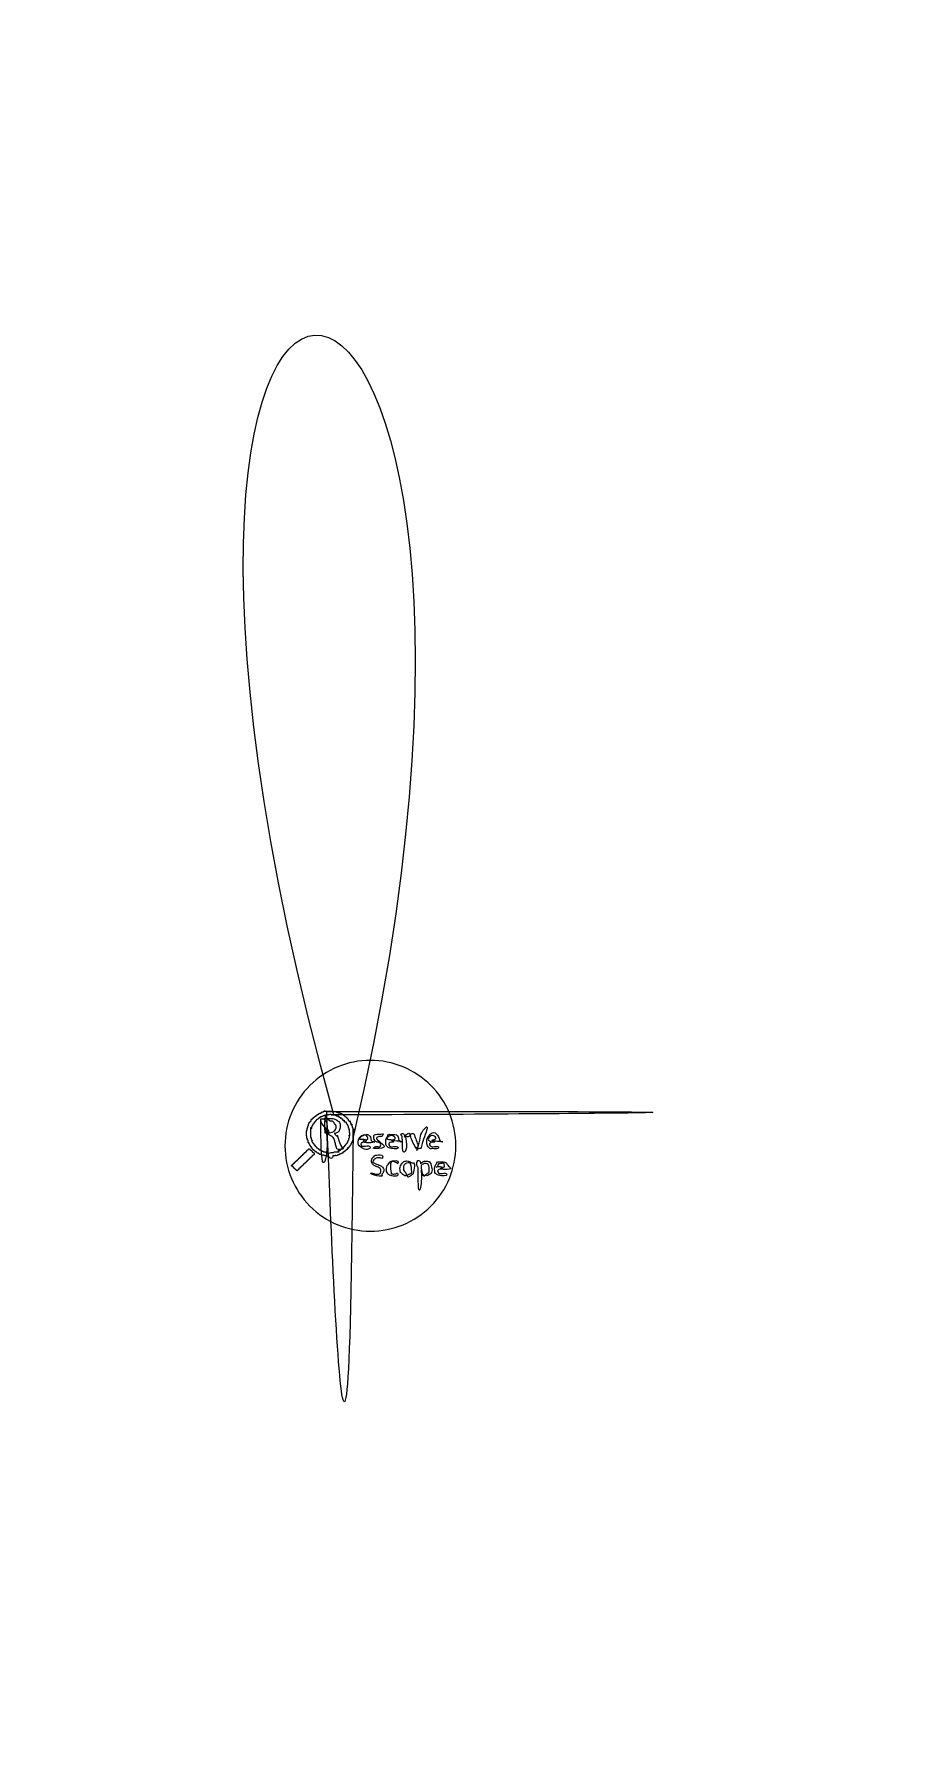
# Model space of a CAD drawing. Header units: inches. Extents: x -23 to 64, y -51 to 121.
import ezdxf

# ---------------------------------------------------------------- set-up
doc = ezdxf.new("R2010")
doc.units = ezdxf.units.IN
doc.header["$MEASUREMENT"] = 0
doc.layers.add('Layer 1', color=7, linetype='Continuous')

msp = doc.modelspace()

# ---------------------------------------------------------------- linework, layer by layer
at = {"layer": 'Layer 1'}
msp.add_lwpolyline([(18.94, 9.83, 0.414214), (10.42, 18.34, 0.414214), (1.91, 9.83, 0.414214), (10.42, 1.32, 0.414214)], format="xyb", close=True, dxfattribs=at)
for points, knots in [([(6.77, 12.9), (6.79, 12.86), (6.92, 12.89), (6.87, 12.87), (7.03, 12.84), (7.01, 12.78), (7.2, 12.81), (7.11, 12.75), (7.24, 12.78), (7.22, 12.76), (7.23, 12.71), (7.29, 12.72), (7.34, 12.7), (7.36, 12.64), (7.37, 12.65), (7.41, 12.6), (7.54, 12.63), (7.48, 12.57), (7.53, 12.6), (7.5, 12.54), (7.48, 12.52), (7.59, 12.49), (7.65, 12.52), (7.63, 12.48), (7.71, 12.55), (7.65, 12.37), (7.78, 12.34), (7.84, 12.37), (7.88, 12.44), (7.78, 12.24), (7.9, 12.18), (7.96, 12.22), (7.93, 12.16), (7.99, 12.19), (8.02, 12.16), (8.07, 12.1), (8.03, 12.04), (8.09, 12.07), (8.06, 11.95), (8.12, 12.01), (8.1, 11.99), (8.14, 11.95), (8.12, 11.88), (8.14, 11.93), (8.16, 11.83), (8.2, 11.84), (8.19, 11.8), (8.24, 11.78), (8.21, 11.65), (8.27, 11.71), (8.24, 11.54), (8.3, 11.63), (8.29, 11.4), (8.32, 11.51), (8.31, 11.4), (8.35, 11.39), (8.33, 11.26), (8.35, 11.16), (8.38, 11.13), (8.36, 10.74), (8.32, 10.94), (8.32, 10.83), (8.33, 10.67), (8.33, 10.68), (8.3, 10.53), (8.26, 10.55), (8.27, 10.49), (8.25, 10.39), (8.2, 10.37), (8.21, 10.2), (8.14, 10.29), (8.18, 10.18), (8.12, 10.23), (8.15, 10.1), (8.13, 10.12), (8.06, 10.11), (8.09, 10), (8.03, 10.05), (8.06, 10.07), (8.03, 9.98), (7.96, 9.96), (7.99, 9.91), (7.93, 9.93), (7.96, 9.86), (7.92, 9.9), (7.93, 9.89), (7.87, 9.85), (7.9, 9.78), (7.84, 9.81), (7.87, 9.76), (7.81, 9.78), (7.84, 9.73), (7.77, 9.76), (7.81, 9.7), (7.75, 9.73), (7.78, 9.72), (7.71, 9.7), (7.75, 9.64), (7.69, 9.67), (7.72, 9.6), (7.66, 9.63), (7.69, 9.58), (7.63, 9.61), (7.66, 9.55), (7.59, 9.58), (7.62, 9.52), (7.56, 9.56), (7.5, 9.52), (7.53, 9.46), (7.48, 9.49), (7.5, 9.42), (7.37, 9.46), (7.44, 9.4), (7.42, 9.42), (7.39, 9.38), (7.31, 9.4), (7.35, 9.34), (7.23, 9.37), (7.29, 9.31), (7.16, 9.34), (7.22, 9.29), (7.38, 9.24), (7.07, 9.22), (6.89, 9.25), (6.98, 9.19), (6.88, 9.25), (6.78, 9.2), (6.74, 9.18), (6.71, 9.14), (6.07, 9.17), (6.39, 8.4), (6.76, 8.78), (6.6, 8.79), (6.64, 8.83), (7.05, 8.82), (6.85, 8.86), (7.1, 8.84), (6.98, 8.83), (7.22, 8.88), (7.1, 8.92), (7.17, 8.9), (7.19, 8.94), (7.34, 8.9), (7.31, 8.97), (7.34, 9.01), (7.48, 8.99), (7.41, 9.04), (7.54, 9.02), (7.48, 9.07), (7.56, 9.03), (7.54, 9.07), (7.59, 9.09), (7.59, 9.08), (7.66, 9.1), (7.62, 9.17), (7.76, 9.14), (7.69, 9.19), (7.75, 9.17), (7.72, 9.22), (7.73, 9.2), (7.77, 9.24), (7.84, 9.22), (7.81, 9.28), (7.88, 9.25), (7.84, 9.31), (7.86, 9.29), (7.9, 9.34), (7.96, 9.31), (7.93, 9.34), (7.96, 9.4), (8.02, 9.37), (7.99, 9.43), (8.07, 9.4), (8.03, 9.46), (8.09, 9.43), (8.06, 9.49), (8.12, 9.46), (8.09, 9.53), (8.15, 9.49), (8.12, 9.55), (8.18, 9.52), (8.15, 9.58), (8.17, 9.55), (8.11, 9.63), (8.25, 9.63), (8.3, 9.67), (8.27, 9.73), (8.3, 9.71), (8.36, 9.76), (8.33, 9.81), (8.39, 9.78), (8.36, 9.87), (8.4, 9.86), (8.44, 9.88), (8.43, 9.89), (8.49, 9.93), (8.46, 10.05), (8.52, 9.99), (8.49, 10.12), (8.55, 10.05), (8.52, 10.17), (8.58, 10.11), (8.55, 10.23), (8.62, 10.17), (8.58, 10.35), (8.64, 10.26), (8.61, 10.43), (8.67, 10.35), (8.64, 10.53), (8.7, 10.44), (8.67, 10.69), (8.69, 10.67), (8.7, 10.71), (32.72, 113.06), (-23.06, 120.55), (6.77, 12.9)], [0, 0, 0, 0, 0.004762, 0.009524, 0.014286, 0.019048, 0.02381, 0.028571, 0.033333, 0.038095, 0.042857, 0.047619, 0.052381, 0.057143, 0.061905, 0.066667, 0.071429, 0.07619, 0.080952, 0.085714, 0.090476, 0.095238, 0.1, 0.104762, 0.109524, 0.114286, 0.119048, 0.12381, 0.128571, 0.133333, 0.138095, 0.142857, 0.147619, 0.152381, 0.157143, 0.161905, 0.166667, 0.171429, 0.17619, 0.180952, 0.185714, 0.190476, 0.195238, 0.2, 0.204762, 0.209524, 0.214286, 0.219048, 0.22381, 0.228571, 0.233333, 0.238095, 0.242857, 0.247619, 0.252381, 0.257143, 0.261905, 0.266667, 0.271429, 0.27619, 0.280952, 0.285714, 0.290476, 0.295238, 0.3, 0.304762, 0.309524, 0.314286, 0.319048, 0.32381, 0.328571, 0.333333, 0.338095, 0.342857, 0.347619, 0.352381, 0.357143, 0.361905, 0.366667, 0.371429, 0.37619, 0.380952, 0.385714, 0.390476, 0.395238, 0.4, 0.404762, 0.409524, 0.414286, 0.419048, 0.42381, 0.428571, 0.433333, 0.438095, 0.442857, 0.447619, 0.452381, 0.457143, 0.461905, 0.466667, 0.471429, 0.47619, 0.480952, 0.485714, 0.490476, 0.495238, 0.5, 0.504762, 0.509524, 0.514286, 0.519048, 0.52381, 0.528571, 0.533333, 0.538095, 0.542857, 0.547619, 0.552381, 0.557143, 0.561905, 0.566667, 0.571429, 0.57619, 0.580952, 0.585714, 0.590476, 0.595238, 0.6, 0.604762, 0.609524, 0.614286, 0.619048, 0.62381, 0.628571, 0.633333, 0.638095, 0.642857, 0.647619, 0.652381, 0.657143, 0.661905, 0.666667, 0.671429, 0.67619, 0.680952, 0.685714, 0.690476, 0.695238, 0.7, 0.704762, 0.709524, 0.714286, 0.719048, 0.72381, 0.728571, 0.733333, 0.738095, 0.742857, 0.747619, 0.752381, 0.757143, 0.761905, 0.766667, 0.771429, 0.77619, 0.780952, 0.785714, 0.790476, 0.795238, 0.8, 0.804762, 0.809524, 0.814286, 0.819048, 0.82381, 0.828571, 0.833333, 0.838095, 0.842857, 0.847619, 0.852381, 0.857143, 0.861905, 0.866667, 0.871429, 0.87619, 0.880952, 0.885714, 0.890476, 0.895238, 0.9, 0.904762, 0.909524, 0.914286, 0.919048, 0.92381, 0.928571, 0.933333, 0.938095, 0.942857, 0.947619, 0.952381, 0.957143, 0.961905, 0.966667, 0.971429, 0.97619, 0.980952, 0.985714, 0.990476, 0.995238, 1, 1, 1, 3.919351, 3.919351, 3.919351, 3.919351]), ([(6.07, 13.26), (5.95, 13.26), (5.87, 13.29), (5.65, 13.23), (5.78, 13.16), (5.62, 13.22), (5.52, 13.16), (5.59, 13.11), (5.42, 13.13), (5.5, 13.08), (5.39, 13.11), (5.44, 13.05), (5.31, 13.08), (5.38, 13.02), (5.26, 13.05), (5.32, 12.98), (5.2, 13.01), (5.26, 12.96), (5.17, 13.01), (5.18, 12.95), (5.14, 12.91), (5.07, 12.93), (5.11, 12.87), (5.07, 12.9), (5.04, 12.87), (5.08, 12.87), (5.01, 12.8), (4.95, 12.84), (4.98, 12.78), (4.97, 12.8), (4.91, 12.8), (4.9, 12.76), (4.94, 12.75), (4.85, 12.69), (4.8, 12.72), (4.82, 12.67), (4.77, 12.69), (4.8, 12.62), (4.74, 12.66), (4.77, 12.6), (4.71, 12.63), (4.74, 12.57), (4.68, 12.6), (4.71, 12.54), (4.63, 12.57), (4.67, 12.52), (4.61, 12.54), (4.64, 12.49), (4.61, 12.49), (4.63, 12.49), (4.54, 12.49), (4.49, 12.39), (4.54, 12.39), (4.48, 12.25), (4.43, 12.3), (4.46, 12.25), (4.4, 12.27), (4.43, 12.16), (4.37, 12.22), (4.4, 12.15), (4.35, 12.18), (4.36, 12.16), (4.31, 12.12), (4.34, 12.01), (4.26, 12.07), (4.3, 11.95), (4.24, 12.01), (4.27, 11.87), (4.27, 11.94), (4.24, 11.83), (4.2, 11.88), (4.21, 11.82), (4.17, 11.8), (4.18, 11.74), (4.18, 11.71), (4.18, 11.73), (4.16, 11.57), (4.17, 11.59), (4.11, 11.59), (4.12, 11.36), (4.09, 11.42), (4.09, 11.29), (4.04, 11.29), (4.05, 10.97), (4.04, 10.84), (4.09, 10.85), (4.1, 10.41), (4.14, 10.6), (4.12, 10.48), (4.18, 10.47), (4.14, 10.35), (4.18, 10.44), (4.24, 10.29), (4.21, 10.12), (4.27, 10.2), (4.24, 10.22), (4.28, 10.04), (4.32, 10.06), (4.31, 10.02), (4.37, 10), (4.35, 9.97), (4.39, 9.94), (4.37, 9.87), (4.43, 9.91), (4.4, 9.79), (4.46, 9.85), (4.44, 9.82), (4.48, 9.79), (4.46, 9.72), (4.51, 9.76), (4.48, 9.7), (4.56, 9.73), (4.53, 9.71), (4.57, 9.68), (4.55, 9.59), (4.61, 9.63), (4.58, 9.58), (4.64, 9.61), (4.61, 9.58), (4.65, 9.55), (4.67, 9.52), (4.65, 9.5), (4.68, 9.46), (4.74, 9.4), (4.8, 9.43), (4.76, 9.42), (4.78, 9.41), (4.8, 9.36), (4.83, 9.38), (4.84, 9.34), (4.89, 9.32), (4.92, 9.24), (4.98, 9.28), (4.95, 9.22), (5.02, 9.25), (5.01, 9.23), (5.04, 9.17), (5.11, 9.19), (5.08, 9.14), (5.15, 9.17), (5.11, 9.12), (5.12, 9.13), (5.16, 9.07), (5.28, 9.1), (5.22, 9.04), (5.31, 9.07), (5.27, 9.03), (5.29, 9.04), (5.33, 9), (5.35, 9.01), (5.39, 8.97), (5.56, 8.98), (5.47, 8.93), (5.59, 8.96), (5.53, 8.89), (5.73, 8.92), (5.63, 8.87), (5.78, 8.9), (5.85, 8.88), (5.82, 8.82), (5.92, 8.83), (5.94, 8.8), (6.37, 8.8), (6.15, 8.77), (6.26, 8.62), (6.2, 9.15), (6.09, 9.17), (5.93, 9.18), (5.93, 9.25), (5.74, 9.22), (5.83, 9.2), (5.67, 9.25), (5.74, 9.29), (5.58, 9.29), (5.66, 9.28), (5.52, 9.31), (5.59, 9.36), (5.57, 9.35), (5.53, 9.39), (5.51, 9.38), (5.47, 9.41), (5.45, 9.4), (5.41, 9.46), (5.29, 9.43), (5.35, 9.49), (5.27, 9.46), (5.29, 9.49), (5.26, 9.55), (5.19, 9.52), (5.22, 9.58), (5.15, 9.55), (5.19, 9.59), (5.18, 9.58), (5.13, 9.63), (5.08, 9.61), (5.11, 9.66), (5.05, 9.63), (5.08, 9.71), (5, 9.67), (5.04, 9.73), (4.98, 9.7), (5.01, 9.76), (4.95, 9.73), (4.98, 9.78), (4.92, 9.76), (4.95, 9.81), (4.89, 9.78), (4.92, 9.84), (4.86, 9.81), (4.9, 9.89), (4.85, 9.94), (4.8, 9.91), (4.82, 9.96), (4.77, 9.93), (4.8, 9.99), (4.77, 10.07), (4.71, 10.03), (4.74, 10.14), (4.68, 10.08), (4.7, 10.1), (4.64, 10.13), (4.67, 10.16), (4.62, 10.17), (4.59, 10.25), (4.61, 10.37), (4.61, 10.32), (4.57, 10.39), (4.53, 10.4), (4.55, 10.53), (4.49, 10.47), (4.52, 10.71), (4.45, 10.59), (4.47, 10.89), (4.43, 10.74), (4.46, 11.93), (4.5, 11.33), (4.49, 11.63), (4.54, 11.48), (4.53, 11.57), (4.58, 11.59), (4.55, 11.78), (4.61, 11.68), (4.58, 11.85), (4.64, 11.77), (4.61, 11.9), (4.67, 11.83), (4.64, 11.95), (4.7, 11.89), (4.67, 12), (4.74, 11.95), (4.71, 12.03), (4.75, 11.99), (4.74, 12), (4.8, 12.04), (4.77, 12.15), (4.82, 12.1), (4.8, 12.15), (4.85, 12.12), (4.82, 12.21), (4.87, 12.17), (4.86, 12.18), (4.93, 12.22), (4.89, 12.27), (4.95, 12.25), (4.92, 12.3), (4.98, 12.27), (4.95, 12.33), (5.01, 12.3), (4.98, 12.37), (5.01, 12.35), (5.01, 12.37), (5.04, 12.4), (5.08, 12.45), (5.13, 12.42), (5.11, 12.48), (5.16, 12.45), (5.13, 12.51), (5.19, 12.48), (5.16, 12.55), (5.22, 12.52), (5.26, 12.53), (5.26, 12.6), (5.32, 12.57), (5.29, 12.63), (5.3, 12.61), (5.34, 12.65), (5.42, 12.63), (5.38, 12.69), (5.51, 12.66), (5.44, 12.73), (5.46, 12.7), (5.5, 12.74), (5.63, 12.72), (5.56, 12.78), (5.7, 12.75), (5.63, 12.81), (5.79, 12.79), (5.71, 12.83), (5.84, 12.81), (5.78, 12.86), (6.01, 12.85), (5.9, 12.9), (6.15, 12.89), (6.02, 12.92), (6.16, 12.9), (6.27, 12.91), (6.29, 12.95), (6.75, 12.93), (6.52, 12.89), (6.59, 12.9), (6.64, 12.9), (31.48, 13), (64.25, 13.26), (6.07, 13.26)], [0, 0, 0, 0, 0.003247, 0.006494, 0.00974, 0.012987, 0.016234, 0.019481, 0.022727, 0.025974, 0.029221, 0.032468, 0.035714, 0.038961, 0.042208, 0.045455, 0.048701, 0.051948, 0.055195, 0.058442, 0.061688, 0.064935, 0.068182, 0.071429, 0.074675, 0.077922, 0.081169, 0.084416, 0.087662, 0.090909, 0.094156, 0.097403, 0.100649, 0.103896, 0.107143, 0.11039, 0.113636, 0.116883, 0.12013, 0.123377, 0.126623, 0.12987, 0.133117, 0.136364, 0.13961, 0.142857, 0.146104, 0.149351, 0.152597, 0.155844, 0.159091, 0.162338, 0.165584, 0.168831, 0.172078, 0.175325, 0.178571, 0.181818, 0.185065, 0.188312, 0.191558, 0.194805, 0.198052, 0.201299, 0.204545, 0.207792, 0.211039, 0.214286, 0.217532, 0.220779, 0.224026, 0.227273, 0.230519, 0.233766, 0.237013, 0.24026, 0.243506, 0.246753, 0.25, 0.253247, 0.256494, 0.25974, 0.262987, 0.266234, 0.269481, 0.272727, 0.275974, 0.279221, 0.282468, 0.285714, 0.288961, 0.292208, 0.295455, 0.298701, 0.301948, 0.305195, 0.308442, 0.311688, 0.314935, 0.318182, 0.321429, 0.324675, 0.327922, 0.331169, 0.334416, 0.337662, 0.340909, 0.344156, 0.347403, 0.350649, 0.353896, 0.357143, 0.36039, 0.363636, 0.366883, 0.37013, 0.373377, 0.376623, 0.37987, 0.383117, 0.386364, 0.38961, 0.392857, 0.396104, 0.399351, 0.402597, 0.405844, 0.409091, 0.412338, 0.415584, 0.418831, 0.422078, 0.425325, 0.428571, 0.431818, 0.435065, 0.438312, 0.441558, 0.444805, 0.448052, 0.451299, 0.454545, 0.457792, 0.461039, 0.464286, 0.467532, 0.470779, 0.474026, 0.477273, 0.480519, 0.483766, 0.487013, 0.49026, 0.493506, 0.496753, 0.5, 0.503247, 0.506494, 0.50974, 0.512987, 0.516234, 0.519481, 0.522727, 0.525974, 0.529221, 0.532468, 0.535714, 0.538961, 0.542208, 0.545455, 0.548701, 0.551948, 0.555195, 0.558442, 0.561688, 0.564935, 0.568182, 0.571429, 0.574675, 0.577922, 0.581169, 0.584416, 0.587662, 0.590909, 0.594156, 0.597403, 0.600649, 0.603896, 0.607143, 0.61039, 0.613636, 0.616883, 0.62013, 0.623377, 0.626623, 0.62987, 0.633117, 0.636364, 0.63961, 0.642857, 0.646104, 0.649351, 0.652597, 0.655844, 0.659091, 0.662338, 0.665584, 0.668831, 0.672078, 0.675325, 0.678571, 0.681818, 0.685065, 0.688312, 0.691558, 0.694805, 0.698052, 0.701299, 0.704545, 0.707792, 0.711039, 0.714286, 0.717532, 0.720779, 0.724026, 0.727273, 0.730519, 0.733766, 0.737013, 0.74026, 0.743506, 0.746753, 0.75, 0.753247, 0.756494, 0.75974, 0.762987, 0.766234, 0.769481, 0.772727, 0.775974, 0.779221, 0.782468, 0.785714, 0.788961, 0.792208, 0.795455, 0.798701, 0.801948, 0.805195, 0.808442, 0.811688, 0.814935, 0.818182, 0.821429, 0.824675, 0.827922, 0.831169, 0.834416, 0.837662, 0.840909, 0.844156, 0.847403, 0.850649, 0.853896, 0.857143, 0.86039, 0.863636, 0.866883, 0.87013, 0.873377, 0.876623, 0.87987, 0.883117, 0.886364, 0.88961, 0.892857, 0.896104, 0.899351, 0.902597, 0.905844, 0.909091, 0.912338, 0.915584, 0.918831, 0.922078, 0.925325, 0.928571, 0.931818, 0.935065, 0.938312, 0.941558, 0.944805, 0.948052, 0.951299, 0.954545, 0.957792, 0.961039, 0.964286, 0.967532, 0.970779, 0.974026, 0.977273, 0.980519, 0.983766, 0.987013, 0.99026, 0.993506, 0.996753, 1, 1, 1, 1.676829, 1.676829, 1.676829, 1.676829]), ([(5.98, 11.14), (5.95, 11.14), (5.81, 11.12), (5.88, 13.27), (6.15, 12.26), (6.68, 12.3), (6.76, 12.16), (7.08, 11.77), (6.97, 11.43), (6.76, 11.25), (6.66, 11.21), (6.31, 11.13), (6.17, 11.08), (6.11, 11.02), (6.56, 10.78), (6.6, 10.76), (6.65, 10.72), (6.76, 10.61), (6.91, 10.14), (6.92, 10.09), (7.04, 9.63), (7.11, 9.42), (7.93, 9.54), (7.46, 9.64), (7.07, 11.1), (7.18, 10.67), (6.81, 11.11), (6.81, 11.01), (7.29, 11.24), (7.25, 11.28), (7.49, 11.72), (7.33, 12.25), (7.21, 12.27), (7.11, 12.37), (6.89, 12.51), (6.5, 12.57), (5.97, 12.55), (5.89, 12.55), (5.37, 12.51), (5.47, 12.52), (5.47, 12.49), (5.47, 11.63), (6.95, 11.14), (5.98, 11.14)], [0, 0, 0, 0, 0.026316, 0.052632, 0.078947, 0.105263, 0.131579, 0.157895, 0.184211, 0.210526, 0.236842, 0.263158, 0.289474, 0.315789, 0.342105, 0.368421, 0.394737, 0.421053, 0.447368, 0.473684, 0.5, 0.526316, 0.552632, 0.578947, 0.605263, 0.631579, 0.657895, 0.684211, 0.710526, 0.736842, 0.763158, 0.789474, 0.815789, 0.842105, 0.868421, 0.894737, 0.921053, 0.947368, 0.973684, 1, 1, 1, 2.444322, 2.444322, 2.444322, 2.444322]), ([(5.47, 12.49), (5.47, 12.49), (5.47, 6.59), (6.29, 9.54), (5.88, 12.15), (5.96, 10.77), (6.11, 11.11), (6.11, 11.14), (6.26, 12.84), (5.47, 12.49), (5.47, 12.49)], [0, 0, 0, 0, 0.2, 0.4, 0.6, 0.8, 1, 1, 1, 2.493223, 2.493223, 2.493223, 2.493223]), ([(8.7, 11.46), (8.7, 11.52), (8.66, 11.48), (8.71, 11.61), (8.65, 11.62), (8.59, 11.73), (8.6, 11.81), (8.56, 11.83), (8.58, 11.95), (8.51, 11.89), (8.55, 12), (8.5, 11.95), (8.5, 11.83), (8.53, 11.97), (8.59, 11.97), (8.51, 12), (8.46, 12.03), (8.48, 12.06), (8.44, 12.09), (8.46, 12.16), (8.4, 12.12), (8.43, 12.25), (8.37, 12.19), (8.41, 12.3), (8.36, 12.31), (8.3, 12.27), (8.32, 12.3), (8.31, 12.26), (8.24, 12.37), (8.21, 12.36), (8.18, 12.45), (8.21, 12.51), (8.14, 12.48), (8.18, 12.55), (8.12, 12.52), (8.15, 12.57), (8.09, 12.54), (8.12, 12.6), (8.06, 12.57), (8.09, 12.61), (8.07, 12.62), (8.06, 12.62), (8.03, 12.67), (7.99, 12.73), (7.93, 12.69), (7.96, 12.75), (7.9, 12.72), (7.93, 12.78), (7.87, 12.75), (7.9, 12.81), (7.84, 12.78), (7.87, 12.84), (7.78, 12.83), (7.78, 12.84), (7.78, 12.91), (7.72, 12.87), (7.7, 12.89), (7.69, 12.96), (7.63, 12.93), (7.66, 12.99), (7.53, 12.96), (7.59, 13.01), (7.57, 13.04), (7.52, 13.04), (7.43, 13.05), (7.43, 13.09), (7.41, 13.08), (7.37, 13.12), (7.21, 13.11), (7.29, 13.16), (7.14, 13.13), (7.22, 13.18), (7.16, 13.17), (7.01, 13.18), (7.03, 13.25), (6.94, 13.23), (6.91, 13.27), (6.89, 13.26), (6.61, 13.26), (6.73, 13.31), (5.4, 13.28), (6.07, 13.26), (6.07, 13.26), (6.07, 13.26), (8.2, -50.62), (8.7, 11.46)], [0, 0, 0, 0, 0.0125, 0.025, 0.0375, 0.05, 0.0625, 0.075, 0.0875, 0.1, 0.1125, 0.125, 0.1375, 0.15, 0.1625, 0.175, 0.1875, 0.2, 0.2125, 0.225, 0.2375, 0.25, 0.2625, 0.275, 0.2875, 0.3, 0.3125, 0.325, 0.3375, 0.35, 0.3625, 0.375, 0.3875, 0.4, 0.4125, 0.425, 0.4375, 0.45, 0.4625, 0.475, 0.4875, 0.5, 0.5125, 0.525, 0.5375, 0.55, 0.5625, 0.575, 0.5875, 0.6, 0.6125, 0.625, 0.6375, 0.65, 0.6625, 0.675, 0.6875, 0.7, 0.7125, 0.725, 0.7375, 0.75, 0.7625, 0.775, 0.7875, 0.8, 0.8125, 0.825, 0.8375, 0.85, 0.8625, 0.875, 0.8875, 0.9, 0.9125, 0.925, 0.9375, 0.95, 0.9625, 0.975, 0.9875, 1, 1, 1, 4.191791, 4.191791, 4.191791, 4.191791]), ([(6.64, 12.9), (6.69, 12.9), (6.73, 12.9), (6.77, 12.9), (7.31, 12.9), (6.11, 12.9), (6.64, 12.9)], [0, 0, 0, 0, 1, 1, 1, 1.13308, 1.13308, 1.13308, 1.13308]), ([(6.11, 11.14), (6.07, 11.14), (6.03, 11.14), (5.98, 11.14), (5.48, 11.14), (6.61, 11.14), (6.11, 11.14)], [0, 0, 0, 0, 1, 1, 1, 1.125527, 1.125527, 1.125527, 1.125527]), ([(8.7, 11.35), (8.7, 11.38), (8.7, 11.42), (8.7, 11.46), (8.7, 11.88), (8.7, 10.92), (8.7, 11.35)], [0, 0, 0, 0, 1, 1, 1, 1.107047, 1.107047, 1.107047, 1.107047]), ([(8.7, 10.71), (8.7, 10.71), (8.72, 10.74), (8.74, 10.77), (8.73, 11.78), (8.72, 11.31), (8.7, 11.35), (8.7, 11.35), (8.7, 11.35), (8.7, 10.71), (8.7, 10.71)], [0, 0, 0, 0, 0.2, 0.4, 0.6, 0.8, 1, 1, 1, 1.635721, 1.635721, 1.635721, 1.635721]), ([(8.7, 10.71), (8.7, 10.71), (8.7, 10.71), (8.7, 10.71), (8.71, 10.73), (8.7, 10.68), (8.7, 10.71)], [0, 0, 0, 0, 1, 1, 1, 1.005778, 1.005778, 1.005778, 1.005778])]:
    msp.add_open_spline(points, degree=3, knots=knots, dxfattribs=at)
for points in [[(9.19, 10.29), (9.19, 10.1), (9.21, 9.84), (9.88, 9.41), (10.32, 9.52), (10.43, 9.59), (10.34, 9.92), (9.55, 9.66), (9.36, 10.18), (10.17, 10.21), (9.81, 10.58), (9.1, 10.4), (9.75, 11.05), (10.13, 10.79), (10.27, 10.42), (9.57, 10.4), (9.9, 10.03), (11.09, 10.21), (10.51, 10.24), (10.5, 10.47), (10.35, 10.93), (9.97, 11.04), (9.19, 10.64), (9.19, 10.29)], [(10.78, 10.62), (10.78, 10.47), (10.83, 10.33), (11.09, 10.2), (11.48, 10.11), (11.44, 9.71), (11.3, 9.73), (10.8, 9.79), (10.69, 9.53), (10.77, 9.6), (10.81, 9.57), (10.89, 9.55), (12.21, 9.61), (11.11, 10.4), (10.91, 10.67), (11.53, 10.81), (11.6, 10.71), (11.73, 11.11), (11.58, 10.98), (10.62, 10.99), (10.78, 10.68), (10.78, 10.62)], [(11.95, 10.29), (11.95, 10.11), (11.98, 9.8), (12.1, 9.76), (12.28, 9.58), (13.04, 9.51), (13.09, 9.56), (13.2, 9.61), (13.15, 9.84), (12.32, 9.64), (12.12, 10.18), (12.96, 10.21), (12.61, 10.25), (12.6, 10.5), (11.83, 10.4), (12.53, 11.07), (13.12, 10.47), (12.38, 10.4), (12.71, 10.34), (13.84, 10.21), (13.27, 10.24), (13.26, 10.47), (13.11, 10.92), (12.98, 10.95), (12.08, 11), (12.18, 10.84), (12.16, 10.82), (12.13, 10.78), (12.01, 10.6), (11.95, 10.38), (11.95, 10.29)], [(13.84, 10.69), (13.84, 10.75), (13.8, 11.14), (13.35, 10.98), (13.6, 10.84), (13.6, 10.62), (13.61, 10.28), (13.63, 8.86), (14.14, 9.54), (13.87, 11.02), (13.95, 10.69), (14.4, 10.72), (14.34, 11.25), (13.75, 10.76), (13.84, 10.69), (13.84, 10.69)], [(15.05, 9.54), (15.05, 9.54), (15.6, 9.54), (15.36, 9.64), (16.45, 12.32), (15.32, 10.98), (15.47, 10.59), (14.91, 8.99), (15.23, 9.84), (15.13, 9.98), (14.84, 10.79), (14.87, 10.74), (14.84, 10.83), (14.73, 11.13), (14.19, 10.98), (15.19, 9.19), (14.91, 9.91), (15.12, 9.37), (15.05, 9.57), (15.05, 9.54)], [(16.03, 10.29), (16.03, 10.11), (16.05, 9.8), (16.48, 9.46), (16.41, 9.58), (17.11, 9.51), (17.25, 9.61), (17.23, 9.84), (16.39, 9.64), (16.19, 10.18), (17.04, 10.21), (16.63, 10.21), (15.95, 10.4), (16.6, 11.07), (17.19, 10.47), (16.37, 10.4), (16.78, 10.27), (17.91, 10.21), (17.35, 10.24), (17.34, 10.47), (16.89, 11.32), (16.27, 10.96), (16.26, 10.84), (16.11, 10.65), (16.03, 10.43), (16.03, 10.29)], [(4.29, 9.52), (4.29, 9.52), (4.25, 9.52), (4.27, 9.46), (4.21, 9.49), (4.24, 9.42), (4.18, 9.46), (4.21, 9.4), (4.15, 9.43), (4.18, 9.37), (4.12, 9.4), (4.15, 9.34), (4.08, 9.37), (4.12, 9.31), (4.06, 9.34), (4.09, 9.29), (4.03, 9.31), (4.06, 9.24), (4, 9.28), (4.03, 9.22), (3.97, 9.25), (4, 9.19), (3.94, 9.22), (3.97, 9.17), (3.89, 9.19), (3.93, 9.14), (3.87, 9.17), (3.9, 9.11), (3.84, 9.14), (3.87, 9.07), (3.81, 9.1), (3.84, 9.04), (3.78, 9.07), (3.81, 9.02), (3.75, 9.04), (3.78, 8.99), (3.71, 9.02), (3.75, 8.96), (3.69, 8.99), (3.72, 8.93), (3.66, 8.96), (3.69, 8.89), (3.63, 8.92), (3.66, 8.87), (3.6, 8.9), (3.63, 8.84), (3.57, 8.87), (3.6, 8.81), (3.53, 8.84), (3.56, 8.78), (3.5, 8.81), (3.53, 8.75), (3.47, 8.78), (3.5, 8.71), (3.44, 8.75), (3.47, 8.69), (3.41, 8.72), (3.44, 8.66), (3.38, 8.69), (3.41, 8.63), (3.34, 8.66), (3.38, 8.6), (3.32, 8.63), (3.35, 8.58), (3.29, 8.6), (3.32, 8.53), (3.26, 8.57), (3.29, 8.51), (3.23, 8.54), (3.26, 8.48), (3.2, 8.51), (3.23, 8.45), (3.16, 8.48), (3.19, 8.43), (3.13, 8.45), (3.16, 8.4), (3.1, 8.43), (3.13, 8.35), (3.07, 8.39), (3.1, 8.33), (3.05, 8.36), (3.07, 8.3), (3.02, 8.33), (3.05, 8.28), (2.97, 8.3), (3.01, 8.25), (2.95, 8.28), (2.98, 8.22), (2.92, 8.25), (2.95, 8.18), (2.89, 8.21), (2.92, 8.16), (2.86, 8.18), (2.89, 8.13), (2.83, 8.16), (2.86, 8.1), (2.79, 8.13), (2.82, 8.07), (2.76, 8.1), (2.79, 8.04), (2.74, 8.07), (2.76, 8), (2.71, 8.03), (2.74, 7.98), (2.68, 8.01), (2.71, 7.95), (2.65, 7.98), (2.68, 7.92), (2.6, 7.95), (2.64, 7.89), (2.58, 7.92), (2.61, 7.86), (2.55, 7.89), (2.58, 7.76), (2.64, 7.83), (2.61, 7.77), (2.67, 7.8), (2.64, 7.74), (2.71, 7.77), (2.68, 7.71), (2.74, 7.74), (2.71, 7.69), (2.76, 7.71), (2.74, 7.64), (2.79, 7.68), (2.76, 7.62), (2.82, 7.65), (2.79, 7.59), (2.85, 7.62), (2.82, 7.56), (2.9, 7.59), (2.86, 7.54), (2.92, 7.56), (2.89, 7.51), (2.95, 7.54), (2.92, 7.47), (2.98, 7.5), (2.95, 7.44), (3.01, 7.47), (2.98, 7.42), (3.04, 7.44), (3.01, 7.39), (3.08, 7.42), (3.05, 7.36), (3.1, 7.39), (3.07, 7.33), (3.19, 7.36), (3.13, 7.42), (3.19, 7.39), (3.16, 7.44), (3.22, 7.42), (3.19, 7.47), (3.27, 7.44), (3.23, 7.5), (3.29, 7.47), (3.26, 7.53), (3.32, 7.5), (3.29, 7.57), (3.35, 7.54), (3.32, 7.59), (3.38, 7.56), (3.35, 7.62), (3.41, 7.59), (3.38, 7.65), (3.45, 7.62), (3.41, 7.68), (3.47, 7.65), (3.44, 7.71), (3.5, 7.68), (3.47, 7.75), (3.53, 7.71), (3.5, 7.77), (3.56, 7.74), (3.53, 7.8), (3.59, 7.77), (3.56, 7.83), (3.64, 7.8), (3.6, 7.86), (3.66, 7.83), (3.63, 7.89), (3.69, 7.86), (3.66, 7.93), (3.72, 7.89), (3.69, 7.95), (3.75, 7.92), (3.72, 7.98), (3.78, 7.95), (3.75, 8.01), (3.82, 7.98), (3.78, 8.03), (3.84, 8.01), (3.81, 8.06), (3.87, 8.03), (3.84, 8.11), (3.9, 8.07), (3.87, 8.13), (3.93, 8.1), (3.9, 8.16), (3.96, 8.13), (3.93, 8.18), (4, 8.16), (3.97, 8.21), (4.03, 8.18), (4, 8.24), (4.06, 8.21), (4.03, 8.28), (4.09, 8.25), (4.06, 8.3), (4.12, 8.28), (4.09, 8.33), (4.15, 8.3), (4.12, 8.36), (4.19, 8.33), (4.15, 8.39), (4.21, 8.36), (4.18, 8.42), (4.24, 8.39), (4.21, 8.46), (4.27, 8.43), (4.24, 8.48), (4.3, 8.45), (4.27, 8.51), (4.33, 8.48), (4.3, 8.54), (4.37, 8.51), (4.34, 8.57), (4.4, 8.54), (4.37, 8.6), (4.43, 8.57), (4.4, 8.64), (4.46, 8.6), (4.43, 8.66), (4.48, 8.63), (4.46, 8.69), (4.51, 8.66), (4.48, 8.72), (4.56, 8.69), (4.52, 8.75), (4.58, 8.72), (4.55, 8.77), (4.61, 8.75), (4.58, 8.82), (4.64, 8.78), (4.61, 8.84), (4.67, 8.81), (4.64, 8.87), (4.7, 8.84), (4.67, 8.9), (4.74, 8.87), (4.71, 8.92), (4.77, 8.9), (4.74, 8.95), (4.8, 8.92), (4.77, 8.99), (4.82, 8.96), (4.8, 9.02), (4.85, 8.99), (4.82, 9.16), (4.77, 9.07), (4.79, 9.1), (4.77, 9.17), (4.71, 9.14), (4.73, 9.16), (4.71, 9.22), (4.63, 9.19), (4.67, 9.25), (4.61, 9.22), (4.64, 9.28), (4.58, 9.25), (4.61, 9.28), (4.59, 9.31), (4.55, 9.37), (4.49, 9.34), (4.52, 9.4), (4.45, 9.37), (4.48, 9.4), (4.46, 9.46), (4.4, 9.43), (4.43, 9.49), (4.37, 9.46), (4.4, 9.53), (4.34, 9.49), (4.36, 9.52), (4.3, 9.56), (4.31, 9.52), (4.29, 9.52)], [(10.53, 8.33), (10.53, 8.18), (10.61, 7.97), (10.89, 7.81), (10.95, 7.79), (11.04, 7.76), (11.12, 7.73), (11.29, 7.66), (11.48, 7.49), (11.46, 7), (11.05, 6.98), (10.75, 7.05), (10.49, 7.19), (10.38, 6.95), (11.73, 6.74), (11.53, 6.94), (11.57, 6.97), (11.82, 7.37), (11.7, 7.64), (11.55, 7.78), (11.26, 7.96), (10.49, 8.16), (10.85, 8.53), (11.03, 8.64), (11.54, 8.62), (11.61, 8.52), (11.74, 8.97), (10.73, 8.9), (10.84, 8.77), (10.74, 8.72), (10.66, 8.66), (10.6, 8.58), (10.58, 8.53), (10.56, 8.47), (10.53, 8.37), (10.53, 8.33)], [(12.02, 7.59), (12.02, 7.35), (12.06, 7.03), (12.59, 6.78), (13.01, 6.81), (13.21, 6.88), (13.12, 7.19), (13.03, 7.03), (12.49, 7), (12.5, 7.1), (12.3, 8.51), (13.17, 8.07), (13.13, 8.01), (13.24, 8.38), (12.7, 8.34), (12.38, 8.27), (12.32, 8.16), (12.02, 7.77), (12.02, 7.59)], [(13.37, 7.59), (13.37, 7.45), (13.37, 7.24), (13.48, 7.11), (14.03, 6.67), (13.99, 7.22), (13.73, 7.21), (13.64, 8.06), (14.42, 8.18), (14.45, 7.94), (14.62, 6.99), (14.37, 7.09), (14.1, 6.96), (14.08, 6.6), (14.41, 6.83), (14.64, 7.01), (14.65, 7.03), (14.7, 7.09), (14.88, 8.13), (14.58, 8.16), (14.64, 8.08), (14.17, 8.38), (13.71, 8.26), (13.56, 8.08), (13.61, 8.11), (13.57, 8.08), (13.37, 7.75), (13.37, 7.59)], [(15.43, 8.03), (15.43, 8.03), (15.38, 8.5), (14.92, 8.26), (15.18, 7.51), (15.19, 7.79), (15.18, 4.69), (15.59, 6.23), (15.44, 7.8), (15.55, 6.84), (15.88, 6.76), (15.83, 6.87), (15.56, 7.08), (15.56, 7.12), (15.47, 7.62), (15.48, 7.84), (15.55, 7.94), (15.61, 7.99), (16, 8.14), (16.19, 7.95), (16.29, 7.77), (16.28, 7.09), (16.18, 7.15), (16.18, 7.14), (16.17, 7.14), (16.17, 7.13), (15.89, 6.95), (15.93, 6.91), (15.95, 6.79), (16.56, 7.05), (16.59, 7.52), (16.38, 8.26), (16.13, 8.29), (15.76, 8.31), (15.53, 8.17), (15.46, 8.08), (15.44, 8.05), (15.43, 8.03)], [(16.82, 7.59), (16.82, 7.4), (16.83, 7.09), (16.96, 7.04), (17.12, 6.88), (17.87, 6.81), (18.09, 6.89), (17.98, 7.19), (17.23, 6.95), (16.99, 7.5), (17.78, 7.49), (17.43, 7.86), (16.82, 7.68), (17.09, 7.69), (17.19, 8.03), (17.26, 8.04), (17.26, 8.02), (17.82, 8.13), (17.75, 8.01), (17.91, 7.69), (17.35, 7.68), (17.48, 7.41), (18.71, 7.49), (18.14, 7.79), (17.99, 8.17), (17.92, 8.16), (17.82, 8.23), (16.97, 8.27), (17.07, 8.14), (17.06, 8.13), (16.82, 7.76), (16.82, 7.59)]]:
    msp.add_open_spline(points, degree=3, dxfattribs=at)

doc.saveas('drawing.dxf')
